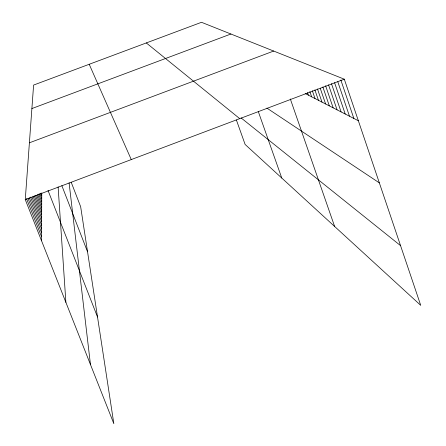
<?xml version="1.0" encoding="UTF-8"?>
<svg xmlns="http://www.w3.org/2000/svg" width="446" height="446" viewBox="0 0 446 446"><rect width="100%" height="100%" fill="white"/><g stroke="black" fill="none" stroke-linecap="round" stroke-linejoin="round"><path stroke-width="0.67" d="M41.545 240.784L41.757 192.923M71.232 182.33L80.648 206.682L113.841 423.7L25.266 199.585L33.601 85.069L201.508 22.3L344.306 79.187L420.734 305.359L245.127 144.465L236.391 119.996M25.266 199.585L344.306 79.187M31.895 108.556L230.911 34.013M29.397 142.804L273.677 51.05M305.187 93.509L358.35 120.749M266.903 108.105L379.345 182.877M241.108 117.922L400.553 245.635M146.299 42.939L239.742 118.647M89.211 64.28L131.269 159.579M32.023 197.216L41.629 221.595M30.523 197.087L41.612 225.219M29.325 197.84L41.595 228.949M28.059 198.526L41.578 232.779M26.537 198.676L41.562 236.726M40.731 193.213L41.74 195.794M39.716 193.609L41.729 198.738M38.713 194.11L41.718 201.754M37.648 194.534L41.701 204.853M36.644 195.197L41.69 208.026M35.396 195.326L41.673 211.287M34.281 195.878L41.662 214.632M33.026 196.173L41.645 218.066M48.001 190.386L97.529 317.028M61.843 185.636L87.55 251.8M258.279 111.511L281.772 178.038M290.318 98.945L334.623 226.462M314.893 89.914L318.461 100.311M312.323 90.705L315.015 98.549M309.847 91.564L311.659 96.827M307.489 92.551L308.387 95.149M325.608 85.76L333.14 107.832M322.865 86.976L329.326 105.875M320.234 88.258L325.608 103.974M317.48 88.955L321.99 102.117M337.761 81.651L349.474 116.2M334.567 82.655L345.221 114.02M331.495 83.714L341.084 111.901M328.546 84.846L337.059 109.839M340.861 80.063L353.851 118.441M69.091 182.838L90.46 364.533M58.114 186.896L65.88 302.355"/></g></svg>
